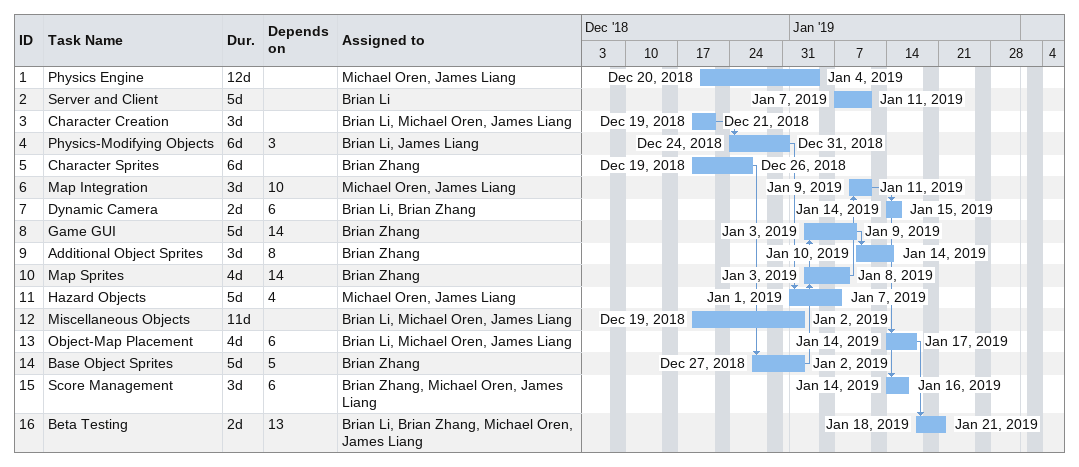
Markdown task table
| ID | Task | Duration | Start | Finish | Predecessors | Resources |
|---|---|---|---|---|---|---|
| 1 | Physics Engine | 12d | 2018-12-20 | 2019-01-04 |  | Michael Oren, James Liang |
| 2 | Server and Client | 5d | 2019-01-07 | 2019-01-11 |  | Brian Li |
| 3 | Character Creation | 3d | 2018-12-19 | 2018-12-21 |  | Brian Li, Michael Oren, James Liang |
| 4 | Physics-Modifying Objects | 6d | 2018-12-24 | 2018-12-31 | 3 | Brian Li, James Liang |
| 5 | Character Sprites | 6d | 2018-12-19 | 2018-12-26 |  | Brian Zhang |
| 6 | Map Integration | 3d | 2019-01-09 | 2019-01-11 | 10 | Michael Oren, James Liang |
| 7 | Dynamic Camera | 2d | 2019-01-14 | 2019-01-15 | 6 | Brian Li, Brian Zhang |
| 8 | Game GUI | 5d | 2019-01-03 | 2019-01-09 | 14 | Brian Zhang |
| 9 | Additional Object Sprites | 3d | 2019-01-10 | 2019-01-14 | 8 | Brian Zhang |
| 10 | Map Sprites | 4d | 2019-01-03 | 2019-01-08 | 14 | Brian Zhang |
| 11 | Hazard Objects | 5d | 2019-01-01 | 2019-01-07 | 4 | Michael Oren, James Liang |
| 12 | Miscellaneous Objects | 11d | 2018-12-19 | 2019-01-02 |  | Brian Li, Michael Oren, James Liang |
| 13 | Object-Map Placement | 4d | 2019-01-14 | 2019-01-17 | 6 | Brian Li, Michael Oren, James Liang |
| 14 | Base Object Sprites | 5d | 2018-12-27 | 2019-01-02 | 5 | Brian Zhang |
| 15 | Score Management | 3d | 2019-01-14 | 2019-01-16 | 6 | Brian Zhang, Michael Oren, James Liang |
| 16 | Beta Testing | 2d | 2019-01-18 | 2019-01-21 | 13 | Brian Li, Brian Zhang, Michael Oren, James Liang |
